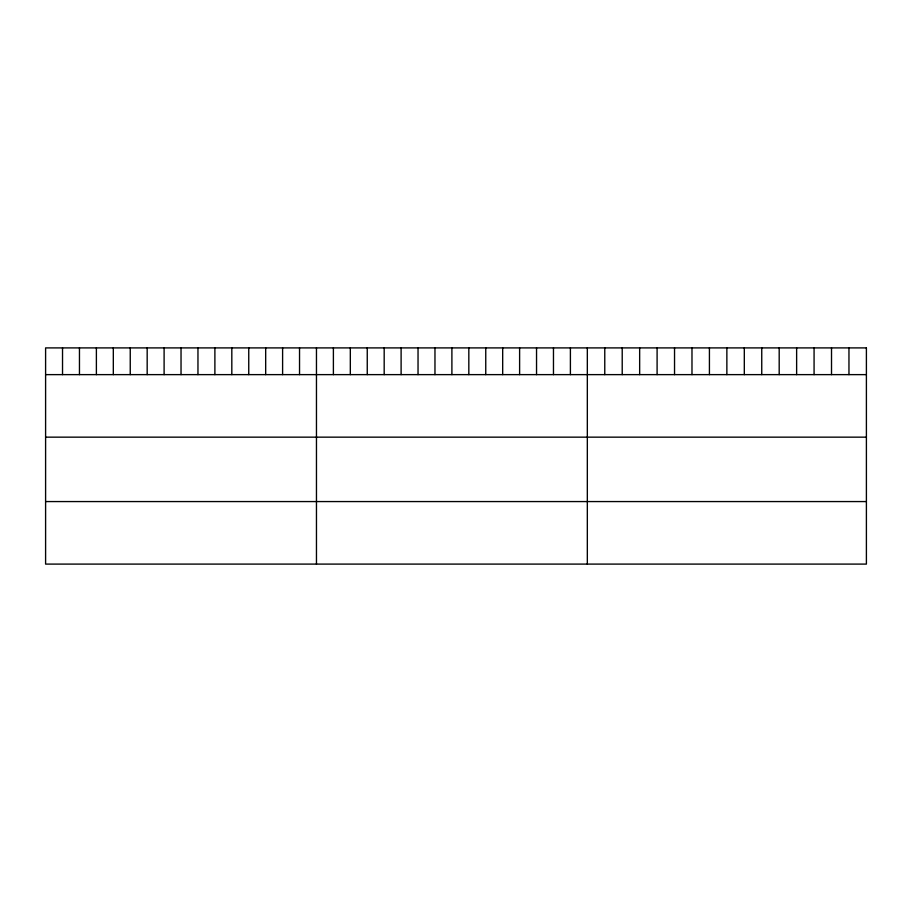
<?xml version="1.0" encoding="UTF-8"?>
<svg xmlns="http://www.w3.org/2000/svg" width="912" height="912" viewBox="0 0 912 912"><rect width="100%" height="100%" fill="white"/><g stroke="black" fill="none" stroke-linecap="round" stroke-linejoin="round"><path stroke-width="1.37" d="M45.6 374.627L866.4 374.627M45.6 437.156L866.4 437.156M45.6 501.566L866.4 501.566M848.958 347.905L848.958 374.627M831.516 347.905L831.516 374.627M814.074 347.905L814.074 374.627M796.632 347.905L796.632 374.627M779.19 347.905L779.19 374.627M761.748 347.905L761.748 374.627M744.306 347.905L744.306 374.627M726.864 347.905L726.864 374.627M709.422 347.905L709.422 374.627M691.98 347.905L691.98 374.627M674.538 347.905L674.538 374.627M657.096 347.905L657.096 374.627M639.654 347.905L639.654 374.627M622.212 347.905L622.212 374.627M604.77 347.905L604.77 374.627M587.328 347.905L587.328 564.095M570.399 347.905L570.399 374.627M553.47 347.905L553.47 374.627M536.541 347.905L536.541 374.627M519.612 347.905L519.612 374.627M502.683 347.905L502.683 374.627M485.754 347.905L485.754 374.627M468.825 347.905L468.825 374.627M451.896 347.905L451.896 374.627M434.967 347.905L434.967 374.627M418.038 347.905L418.038 374.627M401.109 347.905L401.109 374.627M384.18 347.905L384.18 374.627M367.251 347.905L367.251 374.627M350.322 347.905L350.322 374.627M333.393 347.905L333.393 374.627M316.464 347.905L316.464 564.095M299.535 347.905L299.535 374.627M282.606 347.905L282.606 374.627M265.677 347.905L265.677 374.627M248.748 347.905L248.748 374.627M231.819 347.905L231.819 374.627M214.89 347.905L214.89 374.627M197.961 347.905L197.961 374.627M181.032 347.905L181.032 374.627M164.103 347.905L164.103 374.627M147.174 347.905L147.174 374.627M130.245 347.905L130.245 374.627M113.316 347.905L113.316 374.627M96.387 347.905L96.387 374.627M79.458 347.905L79.458 374.627M62.529 347.905L62.529 374.627M866.4 347.905L45.6 347.905L45.6 564.095L866.4 564.095L866.4 347.905"/></g></svg>
